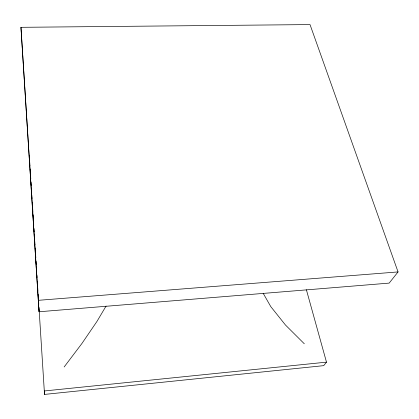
<?xml version="1.0" encoding="UTF-8"?>
<svg xmlns="http://www.w3.org/2000/svg" width="419" height="419" viewBox="0 0 419 419"><rect width="100%" height="100%" fill="white"/><g stroke="black" fill="none" stroke-linecap="round" stroke-linejoin="round"><path stroke-width="0.63" d="M106.086 306.043L96.92 321.488L81.894 343.528L64.154 366.965M326.49 362.142L323.709 365.651L44.519 394.415L44.294 390.969L326.49 362.142L306.383 289.744M398.05 271.926L389.183 283.103L39.04 311.767L20.95 27.319L310.018 24.585L398.05 271.926L38.281 300.323M304.309 343.784L285.47 325.018L270.768 306.608L263.153 293.242M20.95 27.319L39.04 311.767M29.299 155.449L29.545 159.267M29.299 155.486L29.545 159.398M29.754 162.53L29.964 165.919M30.168 169.061L30.378 172.445M30.587 175.592L30.791 178.965M31.001 182.129L31.21 185.491M31.42 188.66L31.624 192.012M31.834 195.191L32.038 198.538M32.289 202.377L32.457 205.059M32.666 208.253L32.912 212.234M33.08 214.842L33.326 218.76M33.541 221.97L33.74 225.281M33.955 228.502L34.159 231.807M34.374 235.033L34.573 238.327M34.787 241.569L34.986 244.853M35.201 248.1L35.406 251.374M35.61 254.637L35.825 257.894M36.029 261.157L36.244 264.431M36.443 267.683L36.657 270.962M36.898 274.859L37.076 277.493M37.312 281.379L37.49 284.024M37.731 287.905L37.935 291.163M38.145 294.426L38.354 297.689M38.558 300.952L38.768 304.21M38.977 307.473L44.519 394.415"/></g></svg>
